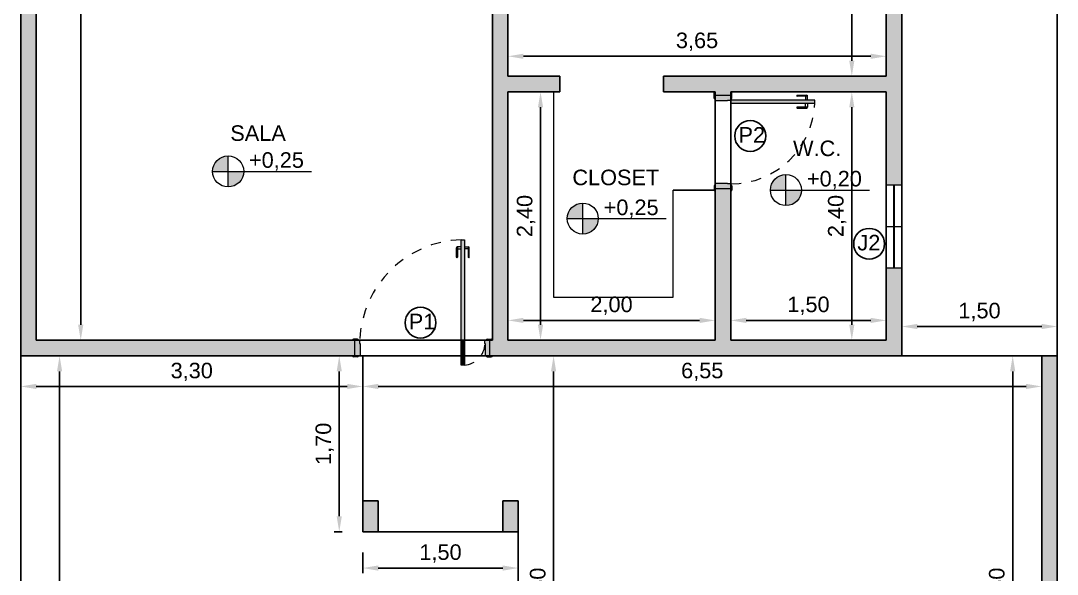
# Model space of a CAD drawing. Header units: inches. Extents: x 2 to 116, y 2 to 108.
# Drawn here: x 16.96 to 26.96, y 10 to 15.35 of the extents above; entities that cross this region are included whole.
import ezdxf

# ---------------------------------------------------------------- set-up
doc = ezdxf.new("R2010")
doc.units = ezdxf.units.IN
doc.header["$MEASUREMENT"] = 0
doc.linetypes.add('ACAD_ISO02W100', pattern=[15, 12, -3])
for name, color, linetype, lineweight in [('03.1 PAREDES', 250, 'Continuous', 25), ('04 ESQUADRIAS', 252, 'Continuous', 9), ('07.1 DETALHES', 251, 'Continuous', 9), ('13 MOBÍLIA', 252, 'Continuous', 9)]:
    doc.layers.add(name, color=color, linetype=linetype, lineweight=lineweight)
doc.layers.add('05 TEXTOS', color=251, linetype='Continuous')
doc.layers.add('15.1 HACHURA PAREDES', color=253, linetype='Continuous')
doc.layers.add('06 COTAS', color=7, linetype='Continuous', lineweight=9, true_color=0x96363a)
doc.styles.get("Standard").update_dxf_attribs({"font": 'arial.ttf'})
doc.styles.add('TEXTO 15MM', font='arial.ttf', dxfattribs={"height": 0.15})
doc.styles.add('TEXTO BASICO 015', font='arial.ttf', dxfattribs={"height": 0.15})
doc.dimstyles.new('COTA', dxfattribs={"dimtxt": 0.15, "dimasz": 0.15, "dimexe": 0.05, "dimexo": 0.2, "dimgap": 0.05, "dimtad": 1, "dimzin": 1, "dimtxsty": 'TEXTO BASICO 015', "dimcen": 2.5, "dimadec": 8, "dimazin": 0, "dimtfac": 1, "dimtmove": 0, "dimatfit": 3, "dimfxl": 1, "dimarcsym": 0})
doc.dimstyles.new('Cotas Internas', dxfattribs={"dimtxt": 0.15, "dimasz": 0.15, "dimexe": 0, "dimexo": 0, "dimgap": 0, "dimtad": 0, "dimtoh": 1, "dimzin": 1, "dimdsep": 46, "dimtxsty": 'Standard', "dimcen": 2.5, "dimse1": 1, "dimse2": 1, "dimsd1": 1, "dimsd2": 1, "dimclrd": 256, "dimclre": 256, "dimclrt": 256, "dimadec": 0, "dimazin": 0, "dimtfac": 1, "dimtix": 1, "dimtmove": 1, "dimatfit": 3, "dimfxl": 1, "dimlwe": -1, "dimarcsym": 0})

# ---------------------------------------------------------------- blocks, each defined once
blk = doc.blocks.new('PORTA 80 MADEIRA')
at = {"layer": '04 ESQUADRIAS'}
for p, q in [((-0.875, 0.01), (-0.915, 0.01)), ((-0.035, 0), (-0.05, 0)), ((-0.05, 0), (-0.05, -0.12)), ((-0.025, 0.01), (0.025, 0.01)), ((0, -0.15), (0, 0)), ((0.025, 0), (0, 0)), ((0.025, 0.01), (0.025, 0)), ((-0.925, 0), (-0.9, 0)), ((-0.9, 0), (-0.9, -0.15)), ((-0.85, 0), (-0.865, 0)), ((-0.85, -0.12), (-0.85, 0)), ((-0.925, -0.15), (-0.9, -0.15)), ((-0.875, -0.16), (-0.915, -0.16)), ((-0.865, -0.15), (-0.855, -0.15)), ((-0.855, -0.15), (-0.855, -0.12)), ((-0.855, -0.12), (-0.85, -0.12)), ((-0.045, -0.15), (-0.075, -0.15)), ((-0.075, -0.15), (-0.075, -0.96)), ((-0.05, -0.12), (-0.045, -0.12)), ((-0.045, -0.12), (-0.045, -0.15)), ((-0.045, -0.96), (-0.045, -0.15)), ((-0.045, -0.15), (-0.035, -0.15)), ((-0.025, -0.16), (0.025, -0.16)), ((0.025, -0.15), (0, -0.15)), ((0.025, -0.16), (0.025, -0.15)), ((-0.122, -0.792), (-0.122, -0.884)), ((-0.112, -0.892), (-0.112, -0.792)), ((-0.008, -0.892), (-0.008, -0.792)), ((0.002, -0.792), (0.002, -0.884)), ((-0.075, -0.892), (-0.115, -0.892)), ((-0.112, -0.872), (-0.075, -0.872)), ((-0.008, -0.872), (-0.045, -0.872)), ((-0.045, -0.892), (-0.005, -0.892)), ((-0.075, -0.96), (-0.045, -0.96))]:
    blk.add_line(p, q, dxfattribs=at)
for centre, radius, start, end in [((-0.915, 0), 0.01, 90, 180), ((-0.875, 0), 0.01, 0, 90), ((-0.025, 0), 0.01, 90, 180), ((-0.915, -0.15), 0.01, 180, 270), ((-0.875, -0.15), 0.01, 270, 0), ((-0.025, -0.15), 0.01, 180, 270), ((-0.117, -0.792), 0.005, 0, 180), ((-0.003, -0.792), 0.005, 0, 180), ((-0.112, -0.883), 0.01, 176.4764, 249.8079), ((-0.008, -0.883), 0.01, 290.1921, 3.5236)]:
    blk.add_arc(centre, radius, start, end, dxfattribs=at)
at = {"layer": '04 ESQUADRIAS', "linetype": 'ACAD_ISO02W100', "ltscale": 0.005}
blk.add_arc((-0.045, -0.151), 0.81, 179.9607, 267.8778, dxfattribs=at)
blk = doc.blocks.new('JANELA 80')
at = {"layer": '04 ESQUADRIAS'}
for p, q in [((0, 0.15), (0, 0)), ((0, 0.15), (0, 0)), ((0.8, 0.15), (0, 0.15)), ((0.4, 0.15), (0.4, 0)), ((0.8, 0.15), (0.8, 0)), ((0.8, 0.15), (0.8, 0)), ((0.8, 0.08), (0, 0.08)), ((0, 0.07), (0.8, 0.07)), ((0, 0), (0.8, 0))]:
    blk.add_line(p, q, dxfattribs=at)
blk = doc.blocks.new('*D68')
at = {"layer": '06 COTAS', "color": 0, "lineweight": -2, "transparency": 16777216}
for p, q in [((25.114, 18.013), (24.932, 18.013)), ((24.982, 17.863), (24.982, 14.963)), ((25.114, 14.813), (24.932, 14.813))]:
    blk.add_line(p, q, dxfattribs=at)
at = {"layer": '06 COTAS', "color": 0, "transparency": 16777216}
for points in [[(24.957, 17.863), (25.007, 17.863), (24.982, 18.013)], [(24.957, 14.963), (25.007, 14.963), (24.982, 14.813)]]:
    blk.add_solid(points, dxfattribs=at)
at = {"layer": 'Defpoints', "color": 0, "transparency": 16777216}
for p in [(25.314, 18.013), (24.982, 14.813), (25.314, 14.813)]:
    blk.add_point(p, dxfattribs=at)
at = {"layer": '06 COTAS', "color": 0, "transparency": 16777216, "insert": (24.841, 16.413), "char_height": 0.15, "attachment_point": 5, "rotation": 90, "style": 'TEXTO BASICO 015'}
blk.add_mtext('3,20', dxfattribs=at)
blk = doc.blocks.new('*D69')
at = {"layer": '06 COTAS', "color": 0, "lineweight": -2, "transparency": 16777216}
for p, q in [((25.114, 14.663), (24.932, 14.663)), ((24.982, 14.513), (24.982, 12.413)), ((25.114, 12.263), (24.932, 12.263))]:
    blk.add_line(p, q, dxfattribs=at)
at = {"layer": '06 COTAS', "color": 0, "transparency": 16777216}
for points in [[(24.957, 14.513), (25.007, 14.513), (24.982, 14.663)], [(24.957, 12.413), (25.007, 12.413), (24.982, 12.263)]]:
    blk.add_solid(points, dxfattribs=at)
at = {"layer": 'Defpoints', "color": 0, "transparency": 16777216}
for p in [(25.314, 14.663), (24.982, 12.263), (25.314, 12.263)]:
    blk.add_point(p, dxfattribs=at)
at = {"layer": '06 COTAS', "color": 0, "transparency": 16777216, "insert": (24.841, 13.463), "char_height": 0.15, "attachment_point": 5, "rotation": 90, "style": 'TEXTO BASICO 015'}
blk.add_mtext('2,40', dxfattribs=at)
blk = doc.blocks.new('*D70')
at = {"layer": '06 COTAS', "color": 0, "lineweight": -2, "transparency": 16777216}
for p, q in [((23.814, 12.463), (23.814, 12.505)), ((25.314, 12.463), (25.314, 12.505)), ((25.164, 12.455), (23.964, 12.455))]:
    blk.add_line(p, q, dxfattribs=at)
at = {"layer": '06 COTAS', "color": 0, "transparency": 16777216}
for points in [[(23.964, 12.48), (23.964, 12.43), (23.814, 12.455)], [(25.164, 12.48), (25.164, 12.43), (25.314, 12.455)]]:
    blk.add_solid(points, dxfattribs=at)
at = {"layer": 'Defpoints', "color": 0, "transparency": 16777216}
for p in [(23.814, 12.455), (23.814, 12.263), (25.314, 12.263)]:
    blk.add_point(p, dxfattribs=at)
at = {"layer": '06 COTAS', "color": 0, "transparency": 16777216, "insert": (24.564, 12.596), "char_height": 0.15, "attachment_point": 5, "style": 'TEXTO BASICO 015'}
blk.add_mtext('1,50', dxfattribs=at)
blk = doc.blocks.new('*D44')
at = {"layer": '06 COTAS', "color": 0, "lineweight": -2, "transparency": 16777216}
for p, q in [((21.664, 12.463), (21.664, 12.505)), ((23.664, 12.463), (23.664, 12.505)), ((23.514, 12.455), (21.814, 12.455))]:
    blk.add_line(p, q, dxfattribs=at)
at = {"layer": '06 COTAS', "color": 0, "transparency": 16777216}
for points in [[(21.814, 12.48), (21.814, 12.43), (21.664, 12.455)], [(23.514, 12.48), (23.514, 12.43), (23.664, 12.455)]]:
    blk.add_solid(points, dxfattribs=at)
at = {"layer": 'Defpoints', "color": 0, "transparency": 16777216}
for p in [(21.664, 12.455), (21.664, 12.263), (23.664, 12.263)]:
    blk.add_point(p, dxfattribs=at)
at = {"layer": '06 COTAS', "color": 0, "transparency": 16777216, "insert": (22.664, 12.596), "char_height": 0.15, "attachment_point": 5, "style": 'TEXTO BASICO 015'}
blk.add_mtext('2,00', dxfattribs=at)
blk = doc.blocks.new('*D45')
at = {"layer": '06 COTAS', "color": 0, "lineweight": -2, "transparency": 16777216}
for p, q in [((21.864, 14.663), (22.029, 14.663)), ((21.979, 12.413), (21.979, 14.513)), ((21.864, 12.263), (22.029, 12.263))]:
    blk.add_line(p, q, dxfattribs=at)
at = {"layer": '06 COTAS', "color": 0, "transparency": 16777216}
for points in [[(21.954, 14.513), (22.004, 14.513), (21.979, 14.663)], [(21.954, 12.413), (22.004, 12.413), (21.979, 12.263)]]:
    blk.add_solid(points, dxfattribs=at)
at = {"layer": 'Defpoints', "color": 0, "transparency": 16777216}
for p in [(21.664, 14.663), (21.979, 14.663), (21.664, 12.263)]:
    blk.add_point(p, dxfattribs=at)
at = {"layer": '06 COTAS', "color": 0, "transparency": 16777216, "insert": (21.839, 13.463), "char_height": 0.15, "attachment_point": 5, "rotation": 90, "style": 'TEXTO BASICO 015'}
blk.add_mtext('2,40', dxfattribs=at)
blk = doc.blocks.new('*D46')
at = {"layer": '06 COTAS', "color": 0, "lineweight": -2, "transparency": 16777216}
for p, q in [((21.664, 15.013), (21.664, 15.056)), ((25.164, 15.006), (21.814, 15.006)), ((25.314, 15.013), (25.314, 15.056))]:
    blk.add_line(p, q, dxfattribs=at)
at = {"layer": '06 COTAS', "color": 0, "transparency": 16777216}
for points in [[(21.814, 15.031), (21.814, 14.981), (21.664, 15.006)], [(25.164, 15.031), (25.164, 14.981), (25.314, 15.006)]]:
    blk.add_solid(points, dxfattribs=at)
at = {"layer": 'Defpoints', "color": 0, "transparency": 16777216}
for p in [(21.664, 15.006), (21.664, 14.813), (25.314, 14.813)]:
    blk.add_point(p, dxfattribs=at)
at = {"layer": '06 COTAS', "color": 0, "transparency": 16777216, "insert": (23.489, 15.146), "char_height": 0.15, "attachment_point": 5, "style": 'TEXTO BASICO 015'}
blk.add_mtext('3,65', dxfattribs=at)
blk = doc.blocks.new('*D49')
at = {"layer": '06 COTAS', "color": 0, "lineweight": -2, "transparency": 16777216}
for p, q in [((17.314, 19.563), (17.593, 19.563)), ((17.543, 12.413), (17.543, 19.413)), ((17.314, 12.263), (17.593, 12.263))]:
    blk.add_line(p, q, dxfattribs=at)
at = {"layer": '06 COTAS', "color": 0, "transparency": 16777216}
for points in [[(17.518, 19.413), (17.568, 19.413), (17.543, 19.563)], [(17.518, 12.413), (17.568, 12.413), (17.543, 12.263)]]:
    blk.add_solid(points, dxfattribs=at)
at = {"layer": 'Defpoints', "color": 0, "transparency": 16777216}
for p in [(17.114, 19.563), (17.543, 19.563), (17.114, 12.263)]:
    blk.add_point(p, dxfattribs=at)
at = {"layer": '06 COTAS', "color": 0, "transparency": 16777216, "insert": (17.403, 15.913), "char_height": 0.15, "attachment_point": 5, "rotation": 90, "style": 'TEXTO BASICO 015'}
blk.add_mtext('7,30', dxfattribs=at)
blk = doc.blocks.new('*D55')
at = {"layer": '06 COTAS', "color": 0, "lineweight": -2, "transparency": 16777216}
for p, q in [((26.614, 12.113), (26.484, 12.113)), ((26.534, 7.763), (26.534, 11.963)), ((26.614, 7.613), (26.484, 7.613))]:
    blk.add_line(p, q, dxfattribs=at)
at = {"layer": '06 COTAS', "color": 0, "transparency": 16777216}
for points in [[(26.509, 11.963), (26.559, 11.963), (26.534, 12.113)], [(26.509, 7.763), (26.559, 7.763), (26.534, 7.613)]]:
    blk.add_solid(points, dxfattribs=at)
at = {"layer": 'Defpoints', "color": 0, "transparency": 16777216}
for p in [(26.534, 12.113), (26.814, 12.113), (26.814, 7.613)]:
    blk.add_point(p, dxfattribs=at)
at = {"layer": '06 COTAS', "color": 0, "transparency": 16777216, "insert": (26.394, 9.863), "char_height": 0.15, "attachment_point": 5, "rotation": 90, "style": 'TEXTO BASICO 015'}
blk.add_mtext('4,50', dxfattribs=at)
blk = doc.blocks.new('*D56')
at = {"layer": '06 COTAS', "color": 0, "lineweight": -2, "transparency": 16777216}
for p, q in [((25.464, 12.313), (25.464, 12.446)), ((26.964, 12.313), (26.964, 12.446)), ((26.814, 12.396), (25.614, 12.396))]:
    blk.add_line(p, q, dxfattribs=at)
at = {"layer": '06 COTAS', "color": 0, "transparency": 16777216}
for points in [[(25.614, 12.421), (25.614, 12.371), (25.464, 12.396)], [(26.814, 12.421), (26.814, 12.371), (26.964, 12.396)]]:
    blk.add_solid(points, dxfattribs=at)
at = {"layer": 'Defpoints', "color": 0, "transparency": 16777216}
for p in [(25.464, 12.396), (25.464, 12.113), (26.964, 12.113)]:
    blk.add_point(p, dxfattribs=at)
at = {"layer": '06 COTAS', "color": 0, "transparency": 16777216, "insert": (26.214, 12.536), "char_height": 0.15, "attachment_point": 5, "style": 'TEXTO BASICO 015'}
blk.add_mtext('1,50', dxfattribs=at)
blk = doc.blocks.new('*D58')
at = {"layer": '06 COTAS', "color": 0, "lineweight": -2, "transparency": 16777216}
for p, q in [((22.114, 12.113), (22.155, 12.113)), ((22.105, 7.763), (22.105, 11.963)), ((21.964, 7.613), (22.155, 7.613))]:
    blk.add_line(p, q, dxfattribs=at)
at = {"layer": '06 COTAS', "color": 0, "transparency": 16777216}
for points in [[(22.08, 11.963), (22.13, 11.963), (22.105, 12.113)], [(22.08, 7.763), (22.13, 7.763), (22.105, 7.613)]]:
    blk.add_solid(points, dxfattribs=at)
at = {"layer": 'Defpoints', "color": 0, "transparency": 16777216}
for p in [(21.914, 12.113), (22.105, 12.113), (21.764, 7.613)]:
    blk.add_point(p, dxfattribs=at)
at = {"layer": '06 COTAS', "color": 0, "transparency": 16777216, "insert": (21.965, 9.863), "char_height": 0.15, "attachment_point": 5, "rotation": 90, "style": 'TEXTO BASICO 015'}
blk.add_mtext('4,50', dxfattribs=at)
blk = doc.blocks.new('*D59')
at = {"layer": '06 COTAS', "color": 0, "lineweight": -2, "transparency": 16777216}
for p, q in [((20.064, 12.113), (19.987, 12.113)), ((20.037, 11.963), (20.037, 10.563)), ((20.064, 10.413), (19.987, 10.413))]:
    blk.add_line(p, q, dxfattribs=at)
at = {"layer": '06 COTAS', "color": 0, "transparency": 16777216}
for points in [[(20.012, 11.963), (20.062, 11.963), (20.037, 12.113)], [(20.012, 10.563), (20.062, 10.563), (20.037, 10.413)]]:
    blk.add_solid(points, dxfattribs=at)
at = {"layer": 'Defpoints', "color": 0, "transparency": 16777216}
for p in [(20.264, 12.113), (20.037, 10.413), (20.264, 10.413)]:
    blk.add_point(p, dxfattribs=at)
at = {"layer": '06 COTAS', "color": 0, "transparency": 16777216, "insert": (19.897, 11.263), "char_height": 0.15, "attachment_point": 5, "rotation": 90, "style": 'TEXTO BASICO 015'}
blk.add_mtext('1,70', dxfattribs=at)
blk = doc.blocks.new('*D60')
at = {"layer": '06 COTAS', "color": 0, "lineweight": -2, "transparency": 16777216}
for p, q in [((20.264, 10.213), (20.264, 10.013)), ((21.764, 10.213), (21.764, 10.013)), ((20.414, 10.063), (21.614, 10.063))]:
    blk.add_line(p, q, dxfattribs=at)
at = {"layer": '06 COTAS', "color": 0, "transparency": 16777216}
for points in [[(20.414, 10.088), (20.414, 10.038), (20.264, 10.063)], [(21.614, 10.088), (21.614, 10.038), (21.764, 10.063)]]:
    blk.add_solid(points, dxfattribs=at)
at = {"layer": 'Defpoints', "color": 0, "transparency": 16777216}
for p in [(20.264, 10.413), (21.764, 10.413), (21.764, 10.063)]:
    blk.add_point(p, dxfattribs=at)
at = {"layer": '06 COTAS', "color": 0, "transparency": 16777216, "insert": (21.014, 10.203), "char_height": 0.15, "attachment_point": 5, "style": 'TEXTO BASICO 015'}
blk.add_mtext('1,50', dxfattribs=at)
blk = doc.blocks.new('*D61')
at = {"layer": '06 COTAS', "color": 0, "lineweight": -2, "transparency": 16777216}
for p, q in [((20.264, 11.913), (20.264, 11.767)), ((26.814, 11.913), (26.814, 11.767)), ((20.414, 11.817), (26.664, 11.817))]:
    blk.add_line(p, q, dxfattribs=at)
at = {"layer": '06 COTAS', "color": 0, "transparency": 16777216}
for points in [[(20.414, 11.842), (20.414, 11.792), (20.264, 11.817)], [(26.664, 11.842), (26.664, 11.792), (26.814, 11.817)]]:
    blk.add_solid(points, dxfattribs=at)
at = {"layer": 'Defpoints', "color": 0, "transparency": 16777216}
for p in [(20.264, 12.113), (26.814, 12.113), (26.814, 11.817)]:
    blk.add_point(p, dxfattribs=at)
at = {"layer": '06 COTAS', "color": 0, "transparency": 16777216, "insert": (23.539, 11.957), "char_height": 0.15, "attachment_point": 5, "style": 'TEXTO BASICO 015'}
blk.add_mtext('6,55', dxfattribs=at)
blk = doc.blocks.new('*D62')
at = {"layer": '06 COTAS', "color": 0, "lineweight": -2, "transparency": 16777216}
for p, q in [((16.964, 11.913), (16.964, 11.767)), ((20.264, 11.913), (20.264, 11.767)), ((20.114, 11.817), (17.114, 11.817))]:
    blk.add_line(p, q, dxfattribs=at)
at = {"layer": '06 COTAS', "color": 0, "transparency": 16777216}
for points in [[(17.114, 11.842), (17.114, 11.792), (16.964, 11.817)], [(20.114, 11.842), (20.114, 11.792), (20.264, 11.817)]]:
    blk.add_solid(points, dxfattribs=at)
at = {"layer": 'Defpoints', "color": 0, "transparency": 16777216}
for p in [(16.964, 12.113), (20.264, 12.113), (16.964, 11.817)]:
    blk.add_point(p, dxfattribs=at)
at = {"layer": '06 COTAS', "color": 0, "transparency": 16777216, "insert": (18.614, 11.957), "char_height": 0.15, "attachment_point": 5, "style": 'TEXTO BASICO 015'}
blk.add_mtext('3,30', dxfattribs=at)
blk = doc.blocks.new('*D63')
at = {"layer": '06 COTAS', "color": 0, "lineweight": -2, "transparency": 16777216}
for p, q in [((17.164, 12.113), (17.389, 12.113)), ((17.339, 11.963), (17.339, 6.263)), ((17.164, 6.113), (17.389, 6.113))]:
    blk.add_line(p, q, dxfattribs=at)
at = {"layer": '06 COTAS', "color": 0, "transparency": 16777216}
for points in [[(17.314, 11.963), (17.364, 11.963), (17.339, 12.113)], [(17.314, 6.263), (17.364, 6.263), (17.339, 6.113)]]:
    blk.add_solid(points, dxfattribs=at)
at = {"layer": 'Defpoints', "color": 0, "transparency": 16777216}
for p in [(16.964, 12.113), (16.964, 6.113), (17.339, 6.113)]:
    blk.add_point(p, dxfattribs=at)
at = {"layer": '06 COTAS', "color": 0, "transparency": 16777216, "insert": (17.199, 9.113), "char_height": 0.15, "attachment_point": 5, "rotation": 90, "style": 'TEXTO BASICO 015'}
blk.add_mtext('6,00', dxfattribs=at)
blk = doc.blocks.new('*D36')
at = {"layer": 'Defpoints', "color": 0, "transparency": 16777216}
for p in [(16.964, 26.113), (17.209, 26.113), (16.964, 6.113)]:
    blk.add_point(p, dxfattribs=at)
at = {"layer": '06 COTAS', "transparency": 16777216, "insert": (17.092, 6.407), "char_height": 0.15, "attachment_point": 5, "rotation": 90}
blk.add_mtext('20.00', dxfattribs=at)
blk = doc.blocks.new('PORTA 120 PIVOTANDE')
at = {"layer": '04 ESQUADRIAS'}
for p, q in [((-0.275, -0.09), (-0.275, 1.12)), ((-0.275, 1.12), (-0.245, 1.12)), ((-0.245, 1.12), (-0.245, -0.09)), ((-0.322, 0.952), (-0.322, 1.044)), ((-0.275, 1.052), (-0.315, 1.052)), ((-0.312, 1.052), (-0.312, 0.952)), ((-0.312, 1.032), (-0.275, 1.032)), ((-0.245, 1.052), (-0.205, 1.052)), ((-0.208, 1.032), (-0.245, 1.032)), ((-0.208, 1.052), (-0.208, 0.952)), ((-0.198, 0.952), (-0.198, 1.044)), ((-1.325, 0.15), (-1.3, 0.15)), ((-1.275, 0.16), (-1.315, 0.16)), ((-1.3, 0), (-1.3, 0.15)), ((-1.265, 0.15), (-1.255, 0.15)), ((-1.255, 0.15), (-1.255, 0.12)), ((-1.255, 0.12), (-1.25, 0.12)), ((-1.25, 0.12), (-1.25, 0)), ((-0.035, 0.15), (-0.05, 0.15)), ((-0.05, 0.15), (-0.05, 0.12)), ((-0.05, 0.12), (-0.045, 0.12)), ((-0.045, 0.12), (-0.045, 0)), ((-0.025, 0.16), (0.015, 0.16)), ((0, 0), (0, 0.15)), ((0.025, 0.15), (0, 0.15)), ((-1.325, 0), (-1.3, 0)), ((-1.25, 0), (-1.265, 0)), ((-0.045, 0), (-0.035, 0)), ((0.025, 0), (0, 0)), ((-1.275, -0.01), (-1.315, -0.01)), ((-0.245, -0.09), (-0.275, -0.09)), ((-0.025, -0.01), (0.015, -0.01))]:
    blk.add_line(p, q, dxfattribs=at)
at = {"layer": '04 ESQUADRIAS', "linetype": 'ACAD_ISO02W100', "ltscale": 0.005}
for p, q in [((-0.245, 0.12), (-0.275, 0.12)), ((-0.26, 0.145), (-0.26, 0.095))]:
    blk.add_line(p, q, dxfattribs=at)
for centre, radius, start, end in [((-0.244, 0.109), 1.012, 91.7413, 177.6709), ((-0.262, 0.126), 0.217, 274.4612, 358.3332)]:
    blk.add_arc(centre, radius, start, end, dxfattribs=at)
at = {"layer": '04 ESQUADRIAS'}
for centre, radius, start, end in [((-0.312, 1.043), 0.01, 110.1921, 183.5236), ((-0.208, 1.043), 0.01, 356.4764, 69.8079), ((-0.317, 0.952), 0.005, 180, 0), ((-0.203, 0.952), 0.005, 180, 0), ((-1.315, 0.15), 0.01, 90, 180), ((-1.275, 0.15), 0.01, 0, 90), ((-0.025, 0.15), 0.01, 90, 180), ((0.015, 0.15), 0.01, 0, 90), ((-1.315, 0), 0.01, 180, 270), ((-1.275, 0), 0.01, 270, 0), ((-0.025, 0), 0.01, 180, 270), ((0.015, 0), 0.01, 270, 0)]:
    blk.add_arc(centre, radius, start, end, dxfattribs=at)

msp = doc.modelspace()

# ---------------------------------------------------------------- hatches: boundary and pattern name
at = {"layer": '03.1 PAREDES', "true_color": 0xe29d6e}
h = msp.add_hatch(color=33, dxfattribs=at)
h.dxf.hatch_style = 1
h.paths.add_polyline_path([(23.664, 14.628), (23.664, 14.578), (23.784, 14.578), (23.784, 14.583), (23.814, 14.583), (23.814, 14.593), (23.814, 14.628)])
h.paths.add_polyline_path([(24.624, 14.583), (23.814, 14.583), (23.814, 14.553), (24.624, 14.553)])
h.paths.add_polyline_path([(23.814, 13.773), (23.784, 13.773), (23.784, 13.778), (23.664, 13.778), (23.664, 13.728), (23.814, 13.728)])
h = msp.add_hatch(color=33, dxfattribs=at)
h.dxf.hatch_style = 1
h.paths.add_polyline_path([(21.244, 13.233), (21.214, 13.233), (21.214, 12.263), (21.244, 12.263)])
h = msp.add_hatch(color=33, dxfattribs=at)
h.dxf.hatch_style = 1
h.paths.add_polyline_path([(20.239, 12.233), (20.234, 12.233), (20.234, 12.263), (20.189, 12.263), (20.189, 12.113), (20.239, 12.113)])
h = msp.add_hatch(color=33, dxfattribs=at)
h.dxf.hatch_style = 1
h.paths.add_polyline_path([(21.244, 12.263), (21.214, 12.263), (21.214, 12.233), (21.244, 12.233)])
h = msp.add_hatch(color=33, dxfattribs=at)
h.dxf.hatch_style = 1
h.paths.add_polyline_path([(21.244, 12.233), (21.214, 12.233), (21.214, 12.113), (21.244, 12.113)])
h = msp.add_hatch(color=33, dxfattribs=at)
h.dxf.hatch_style = 1
h.paths.add_polyline_path([(21.489, 12.263), (21.439, 12.263), (21.439, 12.233), (21.444, 12.233), (21.444, 12.113), (21.454, 12.113), (21.489, 12.113)])
h = msp.add_hatch(color=33, dxfattribs=at)
h.dxf.hatch_style = 1
h.paths.add_polyline_path([(21.244, 12.113), (21.214, 12.113), (21.214, 12.023), (21.244, 12.023)])
at = {"layer": '07.1 DETALHES'}
h = msp.add_hatch(color=256, dxfattribs=at)
h.dxf.hatch_style = 1
h.paths.add_polyline_path([(18.965, 14.044, 0.41421), (18.815, 13.894), (18.965, 13.894)])
h = msp.add_hatch(color=256, dxfattribs=at)
h.dxf.hatch_style = 1
h.paths.add_polyline_path([(18.965, 13.894), (18.965, 13.744, 0.41421), (19.115, 13.894)])
h = msp.add_hatch(color=256, dxfattribs=at)
h.dxf.hatch_style = 1
h.paths.add_polyline_path([(24.347, 13.864, 0.41421), (24.197, 13.714), (24.347, 13.714)])
h = msp.add_hatch(color=256, dxfattribs=at)
h.dxf.hatch_style = 1
h.paths.add_polyline_path([(24.347, 13.714), (24.347, 13.564, 0.41421), (24.497, 13.714)])
h = msp.add_hatch(color=256, dxfattribs=at)
h.dxf.hatch_style = 1
h.paths.add_polyline_path([(22.386, 13.588, 0.41421), (22.236, 13.438), (22.386, 13.438)])
h = msp.add_hatch(color=256, dxfattribs=at)
h.dxf.hatch_style = 1
h.paths.add_polyline_path([(22.386, 13.438), (22.386, 13.288, 0.41421), (22.536, 13.438)])
at = {"layer": '15.1 HACHURA PAREDES'}
h = msp.add_hatch(color=256, dxfattribs=at)
h.dxf.hatch_style = 1
h.paths.add_polyline_path([(17.114, 19.563), (18.395, 19.563), (18.395, 19.713), (16.964, 19.713), (16.964, 12.263), (17.114, 12.263)])
h = msp.add_hatch(color=256, dxfattribs=at)
h.dxf.hatch_style = 1
h.paths.add_polyline_path([(21.664, 18.198), (21.514, 18.198), (21.514, 12.263), (21.664, 12.263)])
h.paths.add_polyline_path([(22.164, 14.813), (21.664, 14.813), (21.664, 14.663), (22.164, 14.663)])
h = msp.add_hatch(color=256, dxfattribs=at)
h.dxf.hatch_style = 1
h.paths.add_polyline_path([(25.464, 15.537), (25.314, 15.537), (25.314, 13.76), (25.464, 13.76)])
h = msp.add_hatch(color=256, dxfattribs=at)
h.dxf.hatch_style = 1
h.paths.add_polyline_path([(23.814, 14.653), (23.814, 14.663), (23.664, 14.663), (23.664, 14.628), (23.814, 14.628)])
h.paths.add_polyline_path([(25.314, 14.813), (23.164, 14.813), (23.164, 14.663), (25.314, 14.663)])
h = msp.add_hatch(color=256, dxfattribs=at)
h.dxf.hatch_style = 1
h.paths.add_polyline_path([(23.814, 13.728), (23.664, 13.728), (23.664, 12.263), (23.814, 12.263)])
h = msp.add_hatch(color=256, dxfattribs=at)
h.dxf.hatch_style = 1
h.paths.add_polyline_path([(25.464, 12.96), (25.314, 12.96), (25.314, 12.263), (25.464, 12.263)])
h = msp.add_hatch(color=256, dxfattribs=at)
h.dxf.hatch_style = 1
edge = h.paths.add_edge_path()
edge.add_line((20.189, 12.263), (17.114, 12.263))
edge.add_line((17.114, 12.263), (16.964, 12.263))
edge.add_line((16.964, 12.263), (16.964, 12.113))
edge.add_line((16.964, 12.113), (20.264, 12.113))
edge.add_line((20.264, 12.113), (20.584, 12.113))
edge.add_arc((20.574, 12.113), 0.01, 180, 359.9993, ccw=False)
edge.add_line((20.564, 12.113), (20.189, 12.113))
edge.add_line((20.189, 12.113), (20.189, 12.263))
h = msp.add_hatch(color=256, dxfattribs=at)
h.dxf.hatch_style = 1
h.paths.add_polyline_path([(25.464, 12.263), (21.489, 12.263), (21.489, 12.113), (21.514, 12.113), (26.814, 12.113), (25.464, 12.113)])
h = msp.add_hatch(color=256, dxfattribs=at)
h.dxf.hatch_style = 1
h.paths.add_polyline_path([(26.964, 12.113), (26.814, 12.113), (26.814, 7.613), (26.964, 7.613)])
h = msp.add_hatch(color=256, dxfattribs=at)
h.dxf.hatch_style = 1
h.paths.add_polyline_path([(20.414, 10.713), (20.264, 10.713), (20.264, 10.413), (20.414, 10.413)])
h = msp.add_hatch(color=256, dxfattribs=at)
h.dxf.hatch_style = 1
h.paths.add_polyline_path([(21.764, 10.713), (21.614, 10.713), (21.614, 10.413), (21.764, 10.413)])

# ---------------------------------------------------------------- linework, layer by layer
for p, q in [((16.964, 26.113), (16.964, 6.113)), ((26.964, 6.113), (26.964, 26.113)), ((25.464, 12.113), (25.464, 23.063)), ((17.114, 19.563), (17.114, 12.263)), ((21.514, 12.263), (21.514, 18.387)), ((21.664, 14.813), (21.664, 18.248)), ((25.314, 14.813), (25.314, 18.013)), ((21.664, 14.813), (22.164, 14.813)), ((22.164, 14.813), (22.164, 14.663)), ((25.314, 14.813), (23.164, 14.813)), ((23.164, 14.813), (23.164, 14.663)), ((21.664, 12.263), (21.664, 14.663)), ((22.164, 14.663), (21.664, 14.663)), ((21.664, 14.663), (22.104, 14.663)), ((23.664, 14.663), (23.164, 14.663)), ((23.664, 12.263), (23.664, 14.663)), ((23.814, 12.263), (23.814, 14.663)), ((25.314, 14.663), (23.814, 14.663)), ((25.314, 12.263), (25.314, 14.663)), ((23.258, 13.713), (23.654, 13.713)), ((17.114, 12.263), (21.514, 12.263)), ((21.664, 12.263), (23.664, 12.263)), ((25.314, 12.263), (23.814, 12.263)), ((25.464, 12.263), (25.464, 12.263)), ((26.814, 12.113), (16.964, 12.113)), ((16.964, 12.113), (20.264, 12.113)), ((20.264, 12.113), (20.264, 10.413)), ((26.814, 7.613), (26.814, 12.113)), ((26.814, 12.113), (26.964, 12.113)), ((20.264, 10.413), (20.264, 10.713)), ((20.264, 10.713), (20.414, 10.713)), ((20.414, 10.713), (20.414, 10.413)), ((21.614, 10.413), (21.614, 10.713)), ((21.614, 10.713), (21.764, 10.713)), ((21.764, 10.713), (21.764, 7.613)), ((20.264, 10.413), (21.764, 10.413)), ((21.614, 10.413), (21.764, 10.413))]:
    msp.add_line(p, q)
at = {"layer": '05 TEXTOS'}
for centre in [(24.002, 14.236), (25.149, 13.195), (20.821, 12.433)]:
    msp.add_circle(centre, 0.149, dxfattribs=at)
at = {"layer": '07.1 DETALHES'}
for p, q in [((18.965, 13.744), (18.965, 14.044)), ((18.815, 13.894), (19.769, 13.894)), ((24.347, 13.564), (24.347, 13.864)), ((24.197, 13.714), (25.152, 13.714)), ((22.386, 13.288), (22.386, 13.588)), ((22.236, 13.438), (23.191, 13.438))]:
    msp.add_line(p, q, dxfattribs=at)
for centre in [(18.965, 13.894), (24.347, 13.714), (22.386, 13.438)]:
    msp.add_circle(centre, 0.15, dxfattribs=at)
at = {"layer": '13 MOBÍLIA'}
for p, q in [((22.104, 14.663), (22.104, 12.68)), ((23.258, 12.68), (23.258, 13.713)), ((22.104, 12.68), (23.258, 12.68))]:
    msp.add_line(p, q, dxfattribs=at)

# ---------------------------------------------------------------- block references
at = {"layer": '04 ESQUADRIAS'}
for name, p, rotation in [('PORTA 80 MADEIRA', (23.664, 14.628), 89.99999999999999), ('JANELA 80', (25.314, 13.76), 270)]:
    msp.add_blockref(name, p, dxfattribs=dict(at, rotation=rotation))
msp.add_blockref('PORTA 120 PIVOTANDE', (21.489, 12.113), dxfattribs=at)

# ---------------------------------------------------------------- texts
at = {"layer": '04 ESQUADRIAS', "style": 'TEXTO 15MM'}
for s, p in [('P2', (23.889, 14.172)), ('P1', (20.708, 12.369))]:
    msp.add_text(s, height=0.15, rotation=360, dxfattribs=at).set_placement(p)
msp.add_text('J2', height=0.15, dxfattribs=at).set_placement((25.036, 13.131))
at = {"layer": '05 TEXTOS', "style": 'TEXTO BASICO 015'}
for s, p in [('+0,25', (19.166, 13.929)), ('+0,20', (24.549, 13.749)), ('+0,25', (22.588, 13.472))]:
    msp.add_text(s, height=0.15, dxfattribs=at).set_placement(p)
at = {"layer": '05 TEXTOS', "char_height": 0.15, "attachment_point": 1, "style": 'TEXTO BASICO 015'}
for s, insert in [('SALA ', (18.986, 14.339)), ('W.C.', (24.415, 14.192)), ('CLOSET', (22.286, 13.911))]:
    msp.add_mtext_dynamic_manual_height_columns(s, width=1.65583, gutter_width=0.75, heights=[0], dxfattribs=dict(at, insert=insert))

# ---------------------------------------------------------------- dimensions: what is measured, and where the dimension line sits
at = {"layer": '06 COTAS'}
dim = msp.add_linear_dim(base=(17.209, 26.113), p1=(16.964, 6.113), p2=(16.964, 26.113), angle=90, dimstyle='Cotas Internas', dxfattribs=at)
dim.commit()
dim.dimension.update_dxf_attribs({"geometry": '*D36', "text_midpoint": (17.092, 6.407), "dimtype": 160})
for base, p1, p2, picture, middle in [((17.543, 19.563), (17.114, 12.263), (17.114, 19.563), '*D49', (17.403, 15.913)), ((24.982, 14.813), (25.314, 18.013), (25.314, 14.813), '*D68', (24.841, 16.413)), ((21.979, 14.663), (21.664, 12.263), (21.664, 14.663), '*D45', (21.839, 13.463)), ((24.982, 12.263), (25.314, 14.663), (25.314, 12.263), '*D69', (24.841, 13.463)), ((17.339, 6.113), (16.964, 12.113), (16.964, 6.113), '*D63', (17.199, 9.113)), ((20.037, 10.413), (20.264, 12.113), (20.264, 10.413), '*D59', (19.897, 11.263)), ((22.105, 12.113), (21.764, 7.613), (21.914, 12.113), '*D58', (21.965, 9.863)), ((26.534, 12.113), (26.814, 7.613), (26.814, 12.113), '*D55', (26.394, 9.863))]:
    dim = msp.add_linear_dim(base=base, p1=p1, p2=p2, angle=90, dimstyle='COTA', dxfattribs=at)
    dim.commit()
    dim.dimension.update_dxf_attribs({"geometry": picture, "text_midpoint": middle})
for base, p1, p2, picture, middle in [((21.664, 15.006), (25.314, 14.813), (21.664, 14.813), '*D46', (23.489, 15.146)), ((21.664, 12.455), (23.664, 12.263), (21.664, 12.263), '*D44', (22.664, 12.596)), ((23.814, 12.455), (25.314, 12.263), (23.814, 12.263), '*D70', (24.564, 12.596)), ((25.464, 12.396), (26.964, 12.113), (25.464, 12.113), '*D56', (26.214, 12.536)), ((16.964, 11.817), (20.264, 12.113), (16.964, 12.113), '*D62', (18.614, 11.957)), ((26.814, 11.817), (20.264, 12.113), (26.814, 12.113), '*D61', (23.539, 11.957)), ((21.764, 10.063), (20.264, 10.413), (21.764, 10.413), '*D60', (21.014, 10.203))]:
    dim = msp.add_linear_dim(base=base, p1=p1, p2=p2, dimstyle='COTA', dxfattribs=at)
    dim.commit()
    dim.dimension.update_dxf_attribs({"geometry": picture, "text_midpoint": middle})

doc.saveas('drawing.dxf')
